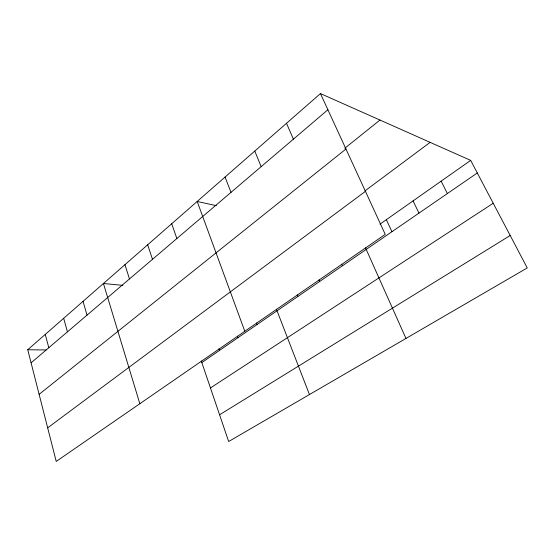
<?xml version="1.0" encoding="UTF-8"?>
<svg xmlns="http://www.w3.org/2000/svg" width="555" height="555" viewBox="0 0 555 555"><rect width="100%" height="100%" fill="white"/><g stroke="black" fill="none" stroke-linecap="round" stroke-linejoin="round"><path stroke-width="0.83" d="M320.45 93.58L385.232 234.356L56.228 461.42L27.75 349.74L320.45 93.58L470.675 160.388L527.25 267.933L228.66 441.516L201.278 360.937M31.087 362.838L327.894 109.751M344.794 148.234L379.974 120.046M39.121 394.341L345.959 149.011M364.961 190.906L430.132 142.351M47.668 427.843L365.433 191.336M379.995 224.144L470.675 160.388M201.833 362.568L477.293 172.966M210.456 387.952L493.222 203.248M219.572 414.786L510.198 235.514M27.75 349.74L46.148 349.976M122.87 285.353L103.438 283.501L139.839 403.714M216.381 205.69L197.185 201.458L244.804 331.273M441.128 181.159L447.372 193.556M413.059 200.903L418.963 213.113M386.356 219.676L391.941 231.706M365.509 247.835L405.969 338.439M286.505 123.286L293.387 139.18M341.734 264.249L342.4 265.81M319.007 279.935L319.645 281.475M254.78 151.05L261.162 166.66M297.265 294.941L297.875 296.46M276.411 309.204L309.447 394.55M225.066 177.052L230.998 192.377M256.466 322.975L257.055 324.55M237.332 336.184L237.894 337.738M218.961 348.866L219.502 350.399M171.71 223.755L176.865 238.539M147.672 244.79L152.5 259.317M124.944 264.679L129.475 278.95M83.042 301.351L87.031 315.136M63.679 318.299L67.433 331.848M45.267 334.408L48.812 347.728"/></g></svg>
